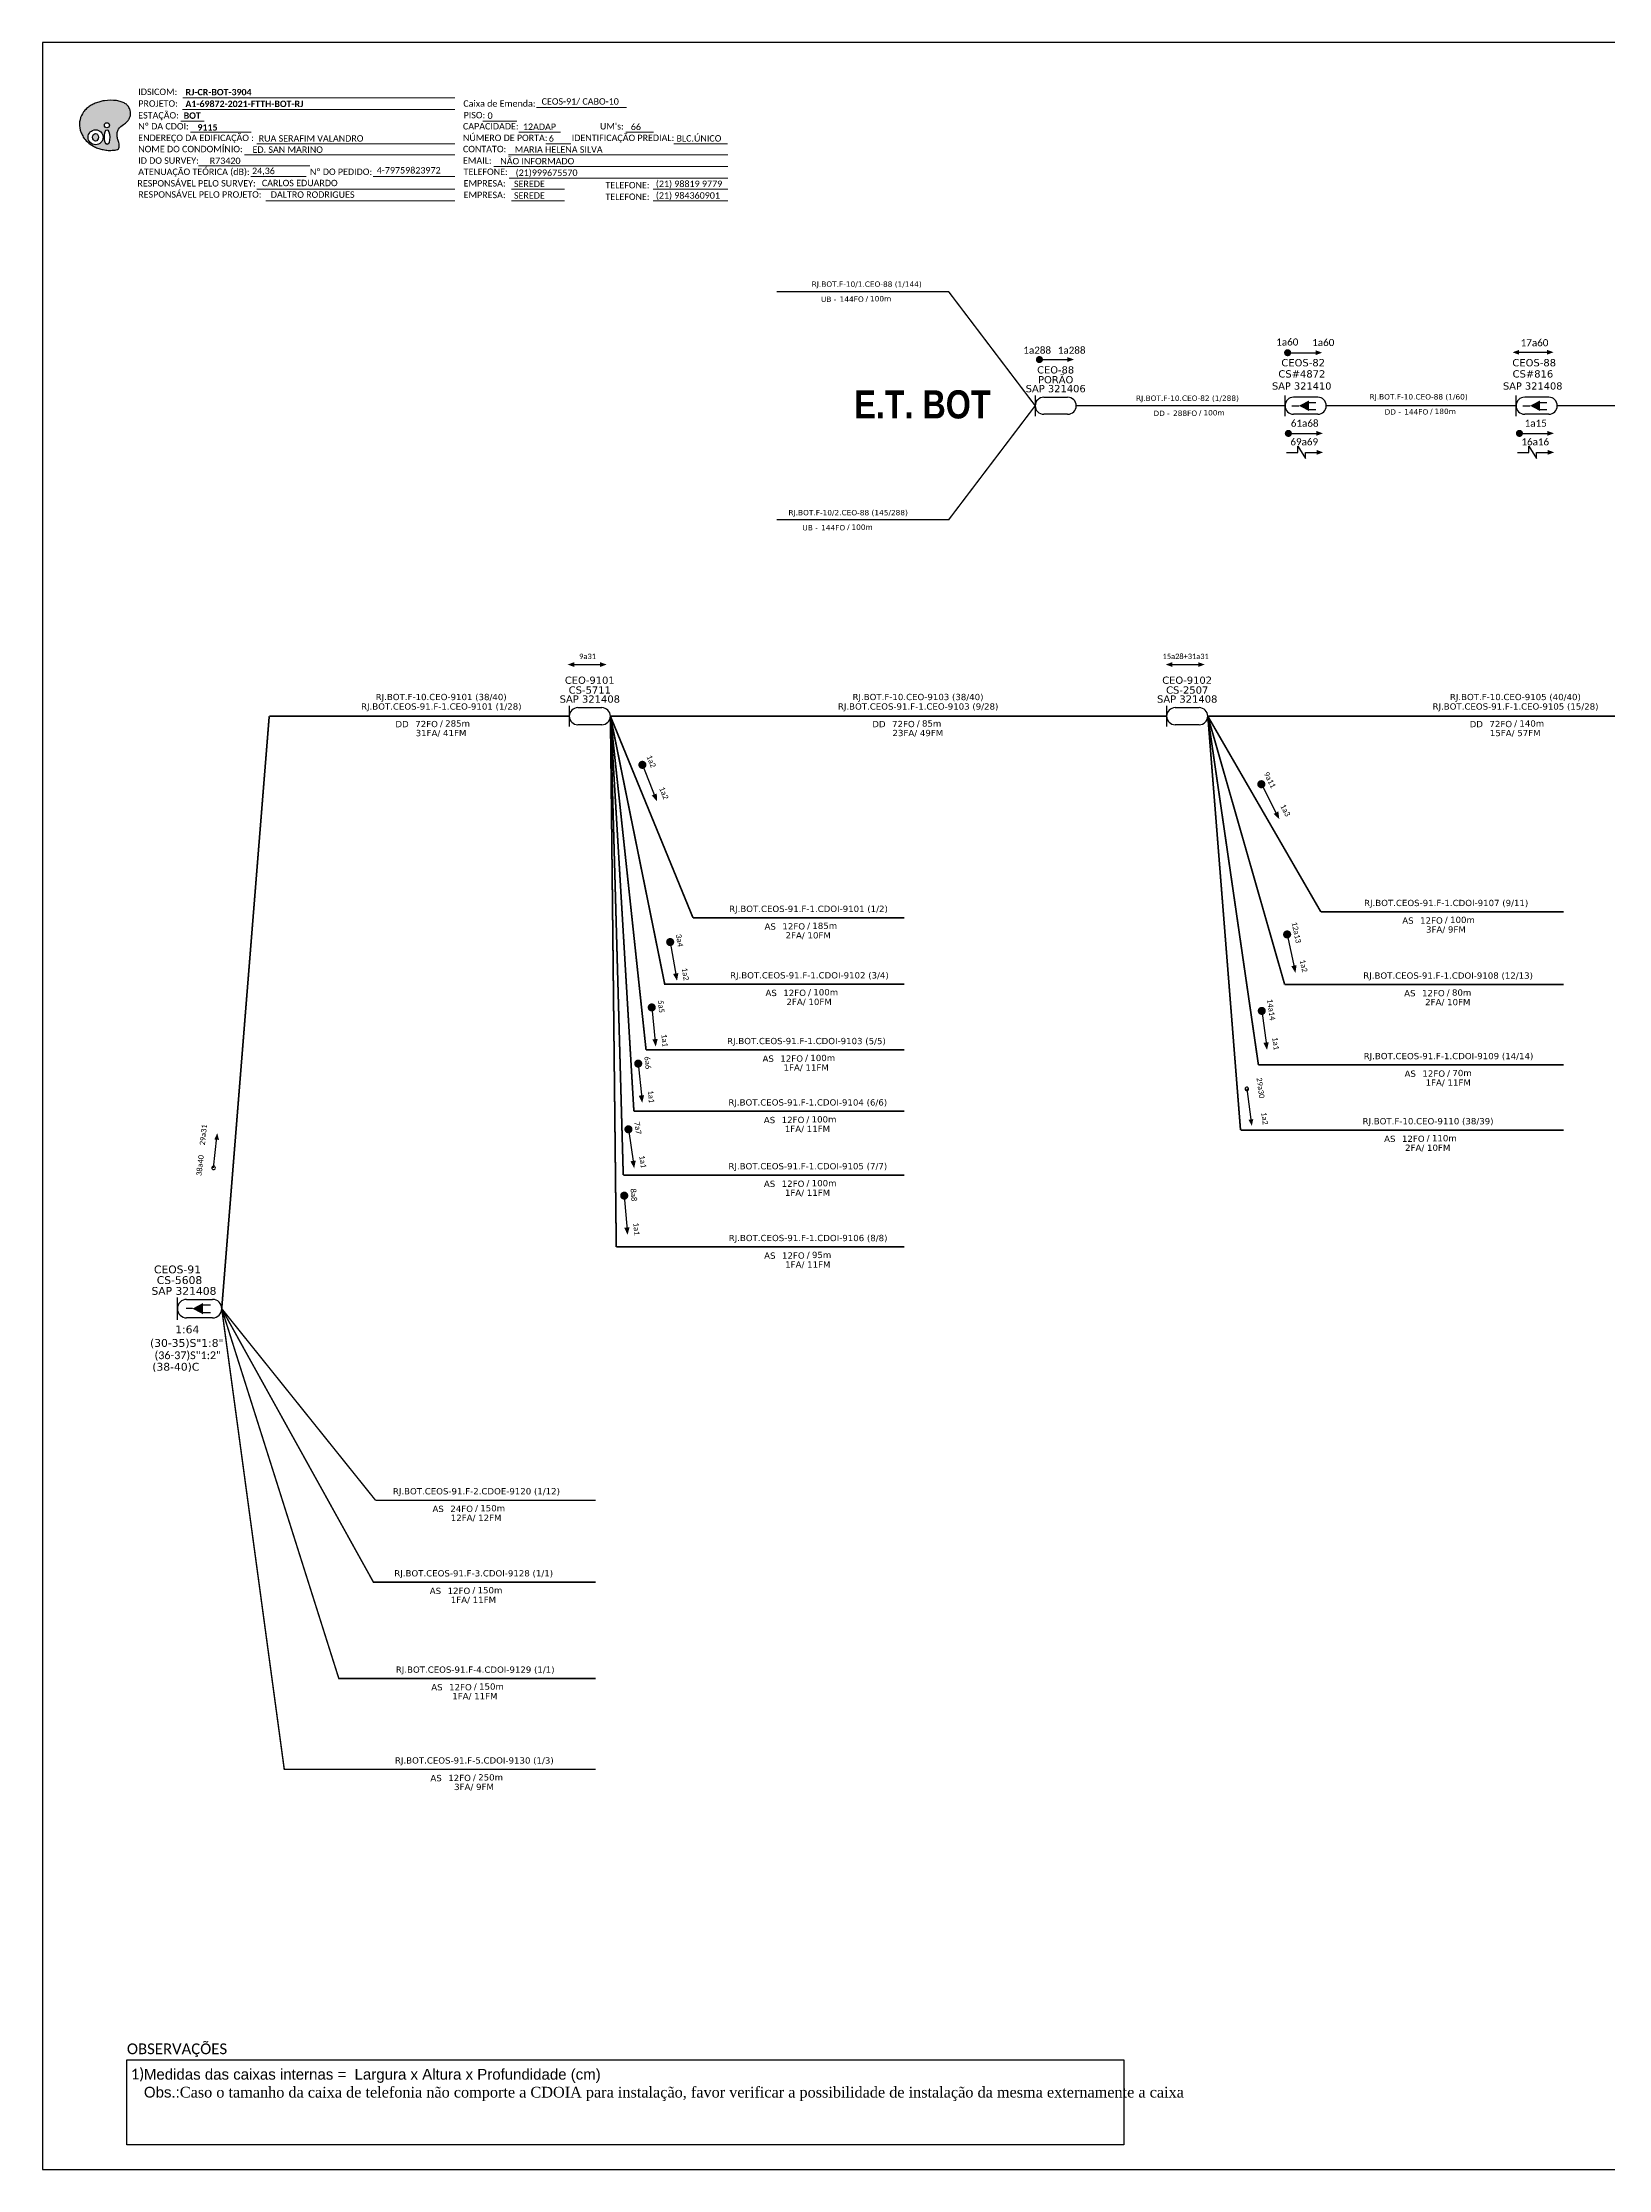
# Model space of a CAD drawing. Header units: metres. Extents: x -1286 to 457, y -500 to 94.
# Drawn here: x -1286 to -849, y -500 to 94 of the extents above; entities that cross this region are included whole.
import ezdxf
from ezdxf.enums import TextEntityAlignment as Align

# ---------------------------------------------------------------- set-up
doc = ezdxf.new("R2010")
doc.units = ezdxf.units.M
for name, color, linetype in [('20.4-CEOS', 1, 'Continuous'), ('20.5-CABO AÉREO', 1, 'Continuous'), ('20.5-CEO', 1, 'Continuous'), ('CAP a instalar', 1, 'Continuous'), ('E.T.', 7, 'Continuous'), ('SETA', 7, 'Continuous')]:
    doc.layers.add(name, color=color, linetype=linetype)
doc.layers.add('40.1-ETIQUETAS', color=1, linetype='Continuous', lineweight=20)
doc.styles.add('ARIAL', font='arial.ttf')
doc.styles.add('siredit', font='verdana.ttf')
doc.styles.add('SWISS BIT', font='swisscb.ttf')
doc.styles.add('WMF-Calibri0', font='calibri.ttf')
doc.styles.add('WMF-Calibri1', font='calibrib.ttf')
doc.linetypes.add('FENCELINE1', pattern='A,0.25,-0.1,[133,ltypeshp.shx,S=0.1,R=0,X=-0.1,Y=0],-0.1,1', length=1.45)

# ---------------------------------------------------------------- blocks, each defined once
blk = doc.blocks.new('OI')
h = blk.add_hatch(color=40)
edge = h.paths.add_edge_path()
edge.add_spline(control_points=[(4.35, -0.67), (3.92, -0.99), (3.26, -1.5), (2.81, -2.59), (2.9, -3.5), (3.06, -4.27), (3.31, -4.85), (3.37, -5.39), (3.4, -5.88), (3.2, -6.4), (2.54, -6.61), (1.65, -6.63), (0.55, -6.67), (-0.56, -6.42), (-1.61, -6.14), (-2.77, -5.61), (-3.92, -4.77), (-4.89, -3.7), (-5.34, -2.65), (-5.6, -1.94), (-5.85, -0.96), (-5.71, 0.47), (-5.1, 2.02), (-4.14, 3.02), (-3.3, 3.61), (-2.37, 4.16), (-1.36, 4.44), (-0.56, 4.7), (0.79, 4.85), (2.24, 4.97), (3.79, 4.57), (4.67, 4.21), (5.44, 3.65), (5.76, 2.99), (6.03, 2.21), (6.01, 1.46), (5.72, 0.64), (5.31, 0.08), (4.88, -0.38), (4.51, -0.55), (4.35, -0.67)], knot_values=[0, 0, 0, 0, 1.60434, 2.417191, 3.427595, 4.282808, 4.776746, 5.304182, 5.888771, 6.258406, 6.858137, 7.79129, 8.986195, 10.124242, 11.187857, 12.242908, 13.953784, 15.414161, 16.515391, 17.349188, 17.675853, 19.552021, 21.515531, 22.568638, 23.63245, 24.621084, 25.782718, 26.745347, 27.142653, 29.870543, 31.004649, 31.921532, 32.709589, 33.801391, 34.042471, 35.192333, 35.971461, 36.628871, 37.254359, 37.836911, 37.836911, 37.836911, 37.836911], degree=3, periodic=0)
h.paths.add_polyline_path([(1.13, -0.87, -1), (-0.04, -0.87, -1)], flags=16)
edge = h.paths.add_edge_path(flags=16)
edge.add_ellipse((0.56, -3.59), major_axis=(-0.02, 1.71), ratio=0.361305, start_angle=0, end_angle=360)
h.paths.add_polyline_path([(-0.36, -3.62, -1), (-3.8, -3.62, -1)], flags=16)
edge = h.paths.add_edge_path(flags=0)
edge.add_ellipse((-2.08, -3.62), major_axis=(0, 0.885), ratio=0.758294, start_angle=0, end_angle=360)
at = {"color": 40}
for centre, radius in [((-2.08, -3.62), 1.72), ((0.54, -0.87), 0.587)]:
    blk.add_circle(centre, radius, dxfattribs=at)
blk.add_ellipse((-2.08, -3.62), major_axis=(0, 0.885), ratio=0.758294, start_param=-3.141592653589792, end_param=3.141592653589792, dxfattribs=at)
blk.add_ellipse((0.56, -3.59), major_axis=(-0.02, 1.71), ratio=0.361305, dxfattribs=at)
at = {"color": 40, "start_tangent": (-0.800898, -0.598801), "end_tangent": (-0.800898, -0.598801)}
blk.add_spline([(4.35, -0.67), (3.2, -1.78), (2.9, -2.54), (2.92, -3.55), (3.12, -4.38), (3.28, -4.85), (3.37, -5.37), (3.35, -5.95), (3.2, -6.29), (2.66, -6.55), (1.73, -6.63), (0.54, -6.62), (-0.58, -6.41), (-1.6, -6.11), (-2.56, -5.67), (-3.95, -4.67), (-4.89, -3.56), (-5.37, -2.56), (-5.64, -1.78), (-5.72, -1.46), (-5.63, 0.42), (-4.84, 2.22), (-4.13, 2.99), (-3.27, 3.62), (-2.4, 4.09), (-1.3, 4.47), (-0.37, 4.72), (0.02, 4.77), (2.75, 4.8), (3.85, 4.53), (4.69, 4.16), (5.31, 3.68), (5.85, 2.73), (5.93, 2.5), (5.94, 1.35), (5.67, 0.62), (5.29, 0.08), (4.84, -0.36), (4.35, -0.67)], degree=3, dxfattribs=at)
blk = doc.blocks.new('ETIQUETA_RS5F')
at = {"layer": '40.1-ETIQUETAS', "color": 0, "style": 'siredit'}
blk.add_text('/', height=1.5, dxfattribs=at).set_placement((1.58, -1.95), align=Align.MIDDLE_RIGHT)
for tag, p in [('ETIQUETA_R_SECUNDARIA', (1.21, 2.1)), ('ETIQUETA_R_PRIMARIA', (1.21, 4.1)), ('F_ATIVAS/F_MORTAS', (1.14, -4.24))]:
    blk.add_attdef(tag, text='', height=1.5, dxfattribs=at).set_placement(p, align=Align.MIDDLE_CENTER)
for tag, p in [('TIPO_CABO', (-6.58, -2.12)), ('CAP_CABO', (0.4, -2.09))]:
    blk.add_attdef(tag, text='', height=1.5, dxfattribs=at).set_placement(p, align=Align.MIDDLE_RIGHT)
blk.add_attdef('METROS', text='', height=1.5, dxfattribs=at).set_placement((2.14, -1.95), align=Align.MIDDLE_LEFT)
for tag, p in [('FUSÃO_1', (0.85, -8.39)), ('FUSÃO_2', (0.85, -10.6)), ('FUSÃO_3', (0.85, -12.93)), ('FUSÃO_4', (0.85, -15.14)), ('FUSÃO_5', (0.85, -17.16))]:
    blk.add_attdef(tag, text='', height=1.5, dxfattribs=at).set_placement(p, align=Align.CENTER)

msp = doc.modelspace()

# ---------------------------------------------------------------- linework, layer by layer
at = {"color": 0}
for p, q in [((-1262.5, -469.23), (-984.25, -469.23)), ((-1262.5, -492.93), (-1262.5, -469.23)), ((-984.25, -469.23), (-984.25, -492.93)), ((-984.25, -492.93), (-1262.5, -492.93))]:
    msp.add_line(p, q, dxfattribs=at)
msp.add_lwpolyline([(-1286.07, -499.81), (-445.07, -499.81), (-445.07, 94.19), (-1286.07, 94.19)], close=True)
at = {"color": 7, "lineweight": 0}
for points in [[(-1246.94, 78.79), (-1170.96, 78.79)], [(-1247.47, 72.24), (-1240.92, 72.24)], [(-1246.97, 75.52), (-1171.01, 75.52)], [(-1163.19, 72.28), (-1153.71, 72.28)], [(-1148.15, 76.01), (-1123.01, 76.01)], [(-1244.81, 69.17), (-1227.84, 69.17)], [(-1226.24, 65.93), (-1170.98, 65.93)], [(-1153.14, 69.17), (-1141.52, 69.17)], [(-1145.56, 65.93), (-1138.61, 65.93)], [(-1123.2, 69.17), (-1115.53, 69.17)], [(-1109.86, 65.93), (-1094.82, 65.93)], [(-1242.49, 59.75), (-1211.44, 59.75)], [(-1229.65, 62.82), (-1170.98, 62.82)], [(-1160.06, 59.58), (-1094.8, 59.58)], [(-1156.02, 62.82), (-1094.8, 62.82)], [(-1227.96, 56.79), (-1212.45, 56.79)], [(-1193.73, 56.79), (-1170.96, 56.79)], [(-1155.78, 56.34), (-1094.8, 56.34)], [(-1226.24, 53.23), (-1170.98, 53.23)], [(-1223.75, 49.99), (-1170.98, 49.99)], [(-1155.17, 53.23), (-1140.37, 53.23)], [(-1155.17, 49.99), (-1140.37, 49.99)], [(-1115.57, 53.23), (-1094.8, 53.23)], [(-1115.57, 49.99), (-1094.8, 49.99)]]:
    msp.add_lwpolyline(points, dxfattribs=at)
at = {"color": 7}
for points, const_width in [([(-1008.27, 5.66, 1), (-1007.28, 5.66, 1)], 0.99), ([(-938.98, 7.57, 1), (-937.99, 7.57, 1)], 0.99), ([(-938.78, -14.96, 1), (-937.79, -14.96, 1)], 0.99), ([(-874.28, -14.96, 1), (-873.29, -14.96, 1)], 0.99), ([(-1118.82, -107, 1), (-1118.4, -108.05, 1)], 1.13), ([(-946.09, -112.43, 1), (-945.57, -113.44, 1)], 1.13), ([(-938.74, -154.34, 1), (-938.51, -155.45, 1)], 1.13), ([(-1110.95, -156.46, 1), (-1110.76, -157.57, 1)], 1.13), ([(-1116.06, -174.71, 1), (-1115.95, -175.84, 1)], 1.13), ([(-945.78, -175.68, 1), (-945.63, -176.8, 1)], 1.13), ([(-1119.84, -190.41, 1), (-1119.72, -191.53, 1)], 1.13), ([(-1122.59, -208.76, 1), (-1122.43, -209.88, 1)], 1.13), ([(-1123.73, -227.28, 1), (-1123.64, -228.41, 1)], 1.13)]:
    msp.add_lwpolyline(points, format="xyb", close=True, dxfattribs=dict(at, const_width=const_width))
for points in [[(-935.63, -20.26), (-935.63, -18.51), (-933.54, -22.01), (-933.54, -20.26)], [(-871.13, -20.26), (-871.13, -18.51), (-869.04, -22.01), (-869.04, -20.26)]]:
    msp.add_lwpolyline(points, dxfattribs=at)
msp.add_lwpolyline([(-949.96, -197.54, 1), (-949.83, -198.53, 1)], format="xyb", close=True, dxfattribs=at)
msp.add_lwpolyline([(-1238.38, -220.57, 1), (-1238.27, -219.57, 1)], format="xyb", close=True)
at = {"layer": '20.4-CEOS', "color": 7}
for p, q in [((-930.09, -4.85), (-936.81, -4.85)), ((-865.59, -4.85), (-872.31, -4.85)), ((-930.09, -9.63), (-936.81, -9.63)), ((-865.59, -9.63), (-872.31, -9.63)), ((-1245.85, -256.83), (-1238.62, -256.83)), ((-1238.62, -261.98), (-1245.85, -261.98))]:
    msp.add_line(p, q, dxfattribs=at)
for points in [[(-939.2, -10.12), (-939.2, -4.35)], [(-874.7, -10.12), (-874.7, -4.35)], [(-937.34, -7.24), (-935.3, -7.24)], [(-937.34, -7.24), (-935.3, -7.24)], [(-932.65, -6.29), (-930.62, -6.29)], [(-932.65, -6.29), (-930.62, -6.29)], [(-932.65, -8.28), (-930.62, -8.28)], [(-932.65, -8.28), (-930.62, -8.28)], [(-872.84, -7.24), (-870.8, -7.24)], [(-872.84, -7.24), (-870.8, -7.24)], [(-868.16, -6.29), (-866.12, -6.29)], [(-868.16, -6.29), (-866.12, -6.29)], [(-868.16, -8.28), (-866.12, -8.28)], [(-868.16, -8.28), (-866.12, -8.28)], [(-1248.43, -262.51), (-1248.43, -256.3)], [(-1244.23, -259.4), (-1245.97, -259.4)], [(-1241.38, -258.38), (-1239.19, -258.38)], [(-1241.38, -260.52), (-1239.19, -260.52)]]:
    msp.add_lwpolyline(points, dxfattribs=at)
for points in [[(-935.3, -7.24, 0, 2.95, 0), (-932.53, -7.24, 2.95, 2.95, 0)], [(-935.3, -7.24, 0, 2.95, 0), (-932.53, -7.24, 2.95, 2.95, 0)], [(-870.8, -7.24, 0, 2.95, 0), (-868.03, -7.24, 2.95, 2.95, 0)], [(-870.8, -7.24, 0, 2.95, 0), (-868.03, -7.24, 2.95, 2.95, 0)], [(-1244.23, -259.4, 0, 3.18, 0), (-1241.25, -259.4, 3.18, 3.18, 0)]]:
    msp.add_lwpolyline(points, format="xyseb", dxfattribs=at)
for centre, radius, start, end in [((-936.81, -7.24), 2.39, 90, 270), ((-930.09, -7.24), 2.39, 270, 90), ((-872.31, -7.24), 2.39, 90, 270), ((-865.59, -7.24), 2.39, 270, 90), ((-1245.85, -259.4), 2.58, 90, 270), ((-1238.62, -259.4), 2.58, 270, 90)]:
    msp.add_arc(centre, radius, start, end, dxfattribs=at)
at = {"layer": '20.5-CABO AÉREO', "color": 7, "ltscale": 50, "const_width": 0.4}
for points in [[(-1081.17, 24.59), (-1033.1, 24.59), (-1008.96, -7.24)], [(-1081.17, -39.06), (-1033.1, -39.06), (-1008.96, -7.24)], [(-997.46, -7.24), (-939.2, -7.24)], [(-927.7, -7.24), (-874.7, -7.24)], [(-863.2, -7.24), (-804.94, -7.24)]]:
    msp.add_lwpolyline(points, dxfattribs=at)
at = {"layer": '20.5-CEO', "color": 7}
for p, q in [((-1006.58, -4.86), (-999.9, -4.86)), ((-999.9, -9.62), (-1006.58, -9.62)), ((-1136.64, -91.56), (-1129.93, -91.56)), ((-969.88, -91.56), (-963.17, -91.56)), ((-1129.93, -96.35), (-1136.64, -96.35)), ((-963.17, -96.35), (-969.88, -96.35))]:
    msp.add_line(p, q, dxfattribs=at)
for points in [[(-1008.96, -4.37), (-1008.96, -10.11)], [(-1139.04, -91.07), (-1139.04, -96.84)], [(-972.27, -91.07), (-972.27, -96.84)]]:
    msp.add_lwpolyline(points, dxfattribs=at)
for centre, radius, start, end in [((-1006.58, -7.24), 2.38, 90, 270), ((-999.9, -7.24), 2.38, 270, 90), ((-1136.64, -93.95), 2.39, 90, 270), ((-1129.93, -93.95), 2.39, 270, 90), ((-969.88, -93.95), 2.39, 90, 270), ((-963.17, -93.95), 2.39, 270, 90)]:
    msp.add_arc(centre, radius, start, end, dxfattribs=at)
at = {"layer": 'CAP a instalar', "color": 7, "ltscale": 7, "const_width": 0.467}
for points in [[(-1236.05, -259.4), (-1222.79, -93.95)], [(-1139.04, -93.95), (-1222.79, -93.95)], [(-972.27, -93.95), (-1127.54, -93.95)], [(-804.07, -93.95), (-960.77, -93.95)]]:
    msp.add_lwpolyline(points, dxfattribs=at)
at = {"layer": 'CAP a instalar', "color": 7, "linetype": 'FENCELINE1', "ltscale": 7, "const_width": 0.467}
for points in [[(-1104.5, -150.21), (-1127.54, -93.95)], [(-1127.54, -93.95), (-1112.38, -168.79), (-1045.5, -168.79)], [(-1117.59, -187.14), (-1127.54, -93.95)], [(-1120.99, -204.28), (-1127.54, -93.95)], [(-1127.54, -93.95), (-1125.91, -242.15)], [(-1123.96, -222.09), (-1127.54, -93.95)], [(-929.22, -148.58), (-929.22, -148.58), (-960.77, -93.95)], [(-939.32, -168.86), (-960.77, -93.95)], [(-946.64, -191.34), (-960.77, -93.95)], [(-951.64, -209.53), (-960.77, -93.95)], [(-861.46, -148.58), (-929.22, -148.58), (-929.22, -148.58)], [(-1045.5, -150.21), (-1104.5, -150.21), (-1104.5, -150.21)], [(-861.46, -168.86), (-939.32, -168.86), (-939.32, -168.86)], [(-1045.5, -187.14), (-1117.59, -187.14)], [(-861.46, -191.34), (-946.64, -191.34), (-946.64, -191.34)], [(-1120.99, -204.28), (-1120.99, -204.28), (-1045.5, -204.28)], [(-861.46, -209.53), (-951.64, -209.53), (-951.64, -209.53)], [(-1045.5, -222.09), (-1123.96, -222.09), (-1123.96, -222.09)], [(-1045.5, -242.15), (-1125.91, -242.15), (-1125.91, -242.15)]]:
    msp.add_lwpolyline(points, dxfattribs=at)
at = {"layer": 'CAP a instalar', "color": 7, "linetype": 'FENCELINE1', "ltscale": 6, "const_width": 0.4}
for points in [[(-1236.05, -259.4), (-1193.09, -312.95)], [(-1131.62, -335.79), (-1193.7, -335.79), (-1236.05, -259.4)], [(-1131.62, -388.05), (-1218.59, -388.05), (-1236.05, -259.4)], [(-1131.62, -362.69), (-1203.36, -362.69), (-1236.05, -259.4)], [(-1131.62, -312.95), (-1193.09, -312.95)]]:
    msp.add_lwpolyline(points, dxfattribs=at)
at = {"layer": 'SETA', "color": 7}
for points in [[(-938.48, 7.57), (-929.97, 7.57)], [(-873.89, 7.68), (-865.38, 7.68)], [(-1007.78, 5.66), (-999.27, 5.66)], [(-938.28, -14.96), (-929.77, -14.96)], [(-873.78, -14.96), (-865.27, -14.96)], [(-938.79, -20.26), (-935.63, -20.26)], [(-933.54, -20.26), (-930.37, -20.26)], [(-874.29, -20.26), (-871.13, -20.26)], [(-869.04, -20.26), (-865.88, -20.26)], [(-1138.34, -79.53), (-1129.74, -79.53)], [(-971.37, -79.53), (-962.77, -79.53)], [(-1118.61, -107.52), (-1115.02, -116.53)], [(-945.83, -112.94), (-941.41, -121.57)], [(-1110.85, -157.01), (-1109.19, -166.57)], [(-938.62, -154.9), (-936.59, -164.38)], [(-1116.01, -175.28), (-1115.02, -184.92)], [(-945.71, -176.24), (-944.42, -185.85)], [(-1119.78, -190.97), (-1118.81, -200.62)], [(-949.89, -198.03), (-948.74, -206.55)], [(-1122.51, -209.32), (-1121.11, -218.91)], [(-1123.69, -227.85), (-1122.89, -237.51)]]:
    msp.add_lwpolyline(points, dxfattribs=at)
at = {"layer": 'SETA'}
msp.add_lwpolyline([(-1238.32, -220.07), (-1237.39, -211.52)], dxfattribs=at)
at = {"layer": 'SETA', "color": 7}
for points in [[(-999.95, 6.33), (-998.13, 5.67), (-999.95, 5.01)], [(-930.66, 8.24), (-928.84, 7.58), (-930.66, 6.92)], [(-873.89, 8.34), (-875.71, 7.68), (-873.89, 7.02)], [(-866.06, 8.36), (-864.25, 7.7), (-866.06, 7.04)], [(-930.45, -14.29), (-928.64, -14.95), (-930.45, -15.61)], [(-865.96, -14.29), (-864.14, -14.95), (-865.96, -15.61)], [(-930.37, -19.6), (-928.56, -20.26), (-930.37, -20.92)], [(-865.88, -19.6), (-864.06, -20.26), (-865.88, -20.92)], [(-1137.65, -78.85), (-1139.48, -79.52), (-1137.65, -80.19)], [(-1130.43, -78.85), (-1128.6, -79.52), (-1130.43, -80.19)], [(-970.68, -78.85), (-972.51, -79.52), (-970.68, -80.19)], [(-963.46, -78.85), (-961.63, -79.52), (-963.46, -80.19)], [(-1114.6, -115.53), (-1114.53, -117.73), (-1116, -116.08)], [(-1108.57, -165.67), (-1108.95, -167.83), (-1110.05, -165.93)], [(-936, -163.46), (-936.3, -165.63), (-937.47, -163.77)], [(-1114.34, -184.07), (-1114.87, -186.2), (-1115.83, -184.22)], [(-943.76, -184.98), (-944.24, -187.13), (-945.26, -185.18)], [(-1118.13, -199.77), (-1118.67, -201.9), (-1119.63, -199.92)], [(-948.08, -206.46), (-948.49, -208.37), (-949.4, -206.64)], [(-1120.46, -218.03), (-1120.91, -220.19), (-1121.95, -218.25)], [(-1122.19, -236.67), (-1122.76, -238.79), (-1123.68, -236.8)]]:
    msp.add_solid(points, dxfattribs=at)
at = {"layer": 'SETA'}
for points in [[(-941.08, -120.53), (-940.81, -122.71), (-942.42, -121.21)], [(-1238.14, -212.14), (-1237.28, -210.39), (-1236.82, -212.28)]]:
    msp.add_solid(points, dxfattribs=at)

# ---------------------------------------------------------------- block references
at = {"color": 7, "xscale": 1.213923925163967, "yscale": 1.213923925163967, "zscale": 1.213923925163967, "rotation": 0.1532896023949059}
msp.add_blockref('OI', (-1268.76, 72.14), dxfattribs=at)
at = {"layer": '40.1-ETIQUETAS', "color": 7}
ref = msp.add_blockref('ETIQUETA_RS5F', (-1057.19, 24.62), dxfattribs=at)
ref.add_attrib('ETIQUETA_R_SECUNDARIA', 'RJ.BOT.F-10/1.CEO-88 (1/144)', dxfattribs={"color": 0, "height": 1.5, "style": 'siredit'}).set_placement((-1056, 26.72), align=Align.MIDDLE_CENTER)
ref.add_attrib('TIPO_CABO', 'UB - ', dxfattribs={"color": 0, "height": 1.5, "style": 'siredit'}).set_placement((-1063.8, 22.5), align=Align.MIDDLE_RIGHT)
ref.add_attrib('CAP_CABO', '144FO', dxfattribs={"color": 0, "height": 1.5, "style": 'siredit'}).set_placement((-1056.82, 22.53), align=Align.MIDDLE_RIGHT)
ref.add_attrib('METROS', '100m', dxfattribs={"color": 0, "height": 1.5, "style": 'siredit'}).set_placement((-1055.08, 22.66), align=Align.MIDDLE_LEFT)
ref = msp.add_blockref('ETIQUETA_RS5F', (-1062.36, -39.19), dxfattribs=at)
ref.add_attrib('ETIQUETA_R_SECUNDARIA', 'RJ.BOT.F-10/2.CEO-88 (145/288)', dxfattribs={"color": 0, "height": 1.5, "style": 'siredit'}).set_placement((-1061.18, -37.09), align=Align.MIDDLE_CENTER)
ref.add_attrib('TIPO_CABO', 'UB - ', dxfattribs={"color": 0, "height": 1.5, "style": 'siredit'}).set_placement((-1068.98, -41.31), align=Align.MIDDLE_RIGHT)
ref.add_attrib('CAP_CABO', '144FO', dxfattribs={"color": 0, "height": 1.5, "style": 'siredit'}).set_placement((-1062, -41.29), align=Align.MIDDLE_RIGHT)
ref.add_attrib('METROS', '100m', dxfattribs={"color": 0, "height": 1.5, "style": 'siredit'}).set_placement((-1060.25, -41.15), align=Align.MIDDLE_LEFT)

# ---------------------------------------------------------------- texts
at = {"color": 7, "lineweight": 0, "style": 'WMF-Calibri0'}
for s, height, p in [('PROJETO:', 1.793, (-1259.34, 76.26)), ('IDSICOM:', 1.793, (-1259.34, 79.54)), ('Caixa de Emenda:', 1.7927, (-1168.6, 76.26)), ('ESTAÇÃO:', 1.793, (-1259.36, 72.98)), ('Nº DA CDOI:', 1.7927, (-1259.36, 69.91)), ('CAPACIDADE:', 1.7927, (-1168.71, 69.91)), ('PISO:', 1.793, (-1168.53, 73.03)), ("UM's:", 1.793, (-1130.47, 69.91)), ('ENDEREÇO DA EDIFICAÇÃO :', 1.7927, (-1259.36, 66.68)), ('NOME DO CONDOMÍNIO:', 1.7927, (-1259.36, 63.56)), ('CONTATO:', 1.793, (-1168.71, 63.56)), ('NÚMERO DE PORTA:', 1.7927, (-1168.71, 66.68)), ('IDENTIFICAÇÃO PREDIAL:', 1.7927, (-1138.34, 66.68)), ('ATENUAÇÃO TEÓRICA (dB):', 1.7927, (-1259.36, 57.21)), ('ID DO SURVEY:', 1.7927, (-1259.36, 60.33)), ('EMAIL:', 1.793, (-1168.71, 60.33)), ('RESPONSÁVEL PELO SURVEY:', 1.7927, (-1259.6, 53.98)), ('Nº DO PEDIDO:', 1.7927, (-1211.44, 57.21)), ('TELEFONE:', 1.793, (-1168.53, 57.21)), ('EMPRESA:', 1.793, (-1168.53, 53.98)), ('TELEFONE:', 1.793, (-1128.93, 53.47)), ('RESPONSÁVEL PELO PROJETO:', 1.7927, (-1259.36, 50.87)), ('EMPRESA:', 1.793, (-1168.53, 50.74)), ('TELEFONE:', 1.793, (-1128.93, 50.24))]:
    msp.add_text(s, height=height, dxfattribs=at).set_placement(p)
at = {"color": 7}
for s, height, style, p in [('A1-69872-2021-FTTH-BOT-RJ', 1.7927, 'WMF-Calibri1', (-1246.18, 76.17)), ('RJ-CR-BOT-3904', 1.7927, 'WMF-Calibri1', (-1246.14, 79.45)), ('CEOS-91/ CABO-10', 1.7927, 'WMF-Calibri0', (-1146.75, 76.85)), ('BOT', 1.793, 'WMF-Calibri1', (-1246.68, 72.89)), ('0', 1.79, 'WMF-Calibri0', (-1161.84, 72.88)), ('12ADAP', 1.793, 'WMF-Calibri0', (-1151.96, 69.79)), ('66', 1.793, 'WMF-Calibri0', (-1121.85, 69.77)), ('RUA SERAFIM VALANDRO', 1.7927, 'WMF-Calibri0', (-1225.73, 66.52)), ('6', 1.79, 'WMF-Calibri0', (-1144.74, 66.53)), ('BLC.ÚNICO', 1.793, 'WMF-Calibri0', (-1109.1, 66.53)), ('R73420', 1.793, 'WMF-Calibri0', (-1239.4, 60.28)), ('ED. SAN MARINO', 1.7927, 'WMF-Calibri0', (-1227.45, 63.39)), ('4-79759823972', 1.7927, 'WMF-Calibri0', (-1192.78, 57.62)), ('NÃO INFORMADO', 1.7927, 'WMF-Calibri0', (-1158.28, 60.18)), ('MARIA HELENA SILVA', 1.7927, 'WMF-Calibri0', (-1154.25, 63.42)), ('24,36', 1.793, 'WMF-Calibri0', (-1227.58, 57.45)), ('CARLOS EDUARDO', 1.7927, 'WMF-Calibri0', (-1224.84, 54.07)), ('SEREDE', 1.793, 'WMF-Calibri0', (-1154.47, 53.83)), ('(21)999675570', 1.7927, 'WMF-Calibri0', (-1154, 56.94)), ('(21) 98819 9779', 1.7927, 'WMF-Calibri0', (-1114.86, 53.83)), ('DALTRO RODRIGUES', 1.7927, 'WMF-Calibri0', (-1222.35, 50.83)), ('SEREDE', 1.793, 'WMF-Calibri0', (-1154.47, 50.59)), ('(21) 984360901', 1.7927, 'WMF-Calibri0', (-1114.86, 50.59))]:
    msp.add_text(s, height=height, dxfattribs=dict(at, style=style)).set_placement(p)
at = {"color": 7, "style": 'WMF-Calibri1'}
msp.add_text('9115', height=1.793, dxfattribs=at).set_placement((-1240.02, 69.6), align=Align.CENTER)
at = {"style": 'WMF-Calibri0'}
msp.add_text('OBSERVAÇÕES', height=3, dxfattribs=at).set_placement((-1262.52, -467.61))
at = {"color": 7, "attachment_point": 5}
for s, insert, char_height, width in [('{\\fCalibri|b0|i0|c0|p34;\\C7;1a288}', (-1008.4, 8.26), 1.98, 25.1052), ('{\\fCalibri|b0|i0|c0|p34;\\C7;1a288}', (-998.78, 8.26), 1.98, 25.1052), ('{\\fCalibri|b0|i0|c0|p34;\\C7;1a60}', (-938.58, 10.55), 1.98, 25.1052), ('{\\fCalibri|b0|i0|c0|p34;\\C7;1a60}', (-928.54, 10.42), 1.98, 25.1052), ('{\\fCalibri|b0|i0|c0|p34;17a60}', (-869.56, 10.35), 1.98, 25.1052), ('{\\fCalibri|b0|i0|c0|p34;\\C7;61a68}', (-933.73, -12.13), 1.98, 25.1052), ('{\\fCalibri|b0|i0|c0|p34;\\C7;1a15}', (-869.23, -12.13), 1.98, 25.1052), ('{\\fCalibri|b0|i0|c0|p34;\\C7;69a69}', (-933.85, -17.32), 1.98, 25.1052), ('{\\fCalibri|b0|i0|c0|p34;\\C7;16a16}', (-869.36, -17.32), 1.98, 25.1052), ('{\\fCalibri|b0|i0|c0|p34;\\C7;9a31}', (-1133.92, -77.24), 1.5, 25.3588), ('{\\fCalibri|b0|i0|c0|p34;\\C7;15a28+31a31}', (-966.95, -77.24), 1.5, 25.3588), ('{\\fCalibri|b0|i0|c0|p34;\\C7;(36-37)S"1:2"}', (-1245.54, -272.65), 2.1675, 36.6435)]:
    msp.add_mtext(s, dxfattribs=dict(at, insert=insert, char_height=char_height, width=width))
for s, insert, char_height, width, rotation in [('{\\fCalibri|b0|i0|c0|p34;\\C7;1a2}', (-1116.14, -106.56), 1.5342, 28.6065, 291.70011), ('{\\fCalibri|b0|i0|c0|p34;\\C7;9a11}', (-943.46, -111.74), 1.5342, 28.6065, 297.09436), ('{\\fCalibri|b0|i0|c0|p34;\\C7;1a2}', (-1112.61, -115.43), 1.5342, 28.6065, 291.70011), ('{\\fCalibri|b0|i0|c0|p34;\\C7;1a3}', (-939.11, -120.24), 1.5342, 28.6065, 297.09436), ('{\\fCalibri|b0|i0|c0|p34;\\C7;12a13}', (-936.03, -154.35), 1.5342, 28.6065, 282.11157), ('{\\fCalibri|b0|i0|c0|p34;\\C7;3a4}', (-1108.24, -156.57), 1.5342, 28.6065, 279.88792), ('{\\fCalibri|b0|i0|c0|p34;\\C7;1a2}', (-1106.6, -165.98), 1.5342, 28.6065, 279.88792), ('{\\fCalibri|b0|i0|c0|p34;\\C7;1a2}', (-934.02, -163.69), 1.5342, 28.6065, 282.11157), ('{\\fCalibri|b0|i0|c0|p34;\\C7;5a5}', (-1113.37, -175.02), 1.5342, 28.6065, 275.84774), ('{\\fCalibri|b0|i0|c0|p34;\\C7;14a14}', (-943.08, -175.9), 1.5342, 28.6065, 277.6288), ('{\\fCalibri|b0|i0|c0|p34;\\C7;1a1}', (-1112.39, -184.52), 1.5342, 28.6065, 275.84774), ('{\\fCalibri|b0|i0|c0|p34;\\C7;1a1}', (-941.81, -185.37), 1.5342, 28.6065, 277.6288), ('{\\fCalibri|b0|i0|c0|p34;\\C7;6a6}', (-1117.14, -190.72), 1.5342, 28.6065, 275.71335), ('{\\fCalibri|b0|i0|c0|p34;\\C7;29a30}', (-946.05, -197.76), 1.5, 25.3588, 277.71223), ('{\\fCalibri|b0|i0|c0|p34;\\C7;1a1}', (-1116.19, -200.22), 1.5342, 28.6065, 275.71335), ('{\\fCalibri|b0|i0|c0|p34;\\C7;7a7}', (-1119.88, -208.95), 1.5342, 28.6065, 278.31467), ('{\\fCalibri|b0|i0|c0|p34;\\C7;1a2}', (-944.9, -206.29), 1.5, 25.3588, 277.71223), ('{\\fCalibri|b0|i0|c0|p34;\\C7;1a1}', (-1118.5, -218.39), 1.5342, 28.6065, 278.31467), ('{\\fCalibri|b0|i0|c0|p34;\\C7;8a8}', (-1121.04, -227.64), 1.5342, 28.6065, 274.73447), ('{\\fCalibri|b0|i0|c0|p34;\\C7;1a1}', (-1120.25, -237.16), 1.5342, 28.6065, 274.73447)]:
    msp.add_mtext(s, dxfattribs=dict(at, insert=insert, char_height=char_height, width=width, rotation=rotation))
at = {"char_height": 1.5, "width": 25.3588, "attachment_point": 5, "rotation": 83.789}
for s, insert in [('{\\fCalibri|b0|i0|c0|p34;\\C7;29a31}', (-1241.18, -210.85)), ('{\\fCalibri|b0|i0|c0|p34;\\C7;38a40}', (-1242.11, -219.41))]:
    msp.add_mtext(s, dxfattribs=dict(at, insert=insert))
at = {"char_height": 3, "width": 277.1819, "attachment_point": 1}
for s, insert, style in [('1)', (-1261.44, -471.63), 'WMF-Calibri0'), ('Medidas das caixas internas =  Largura x Altura x Profundidade (cm)\\PObs.:{\\fTimes New Roman|b0|i0|c0|p16;Caso o tamanho da caixa de telefonia não comporte a CDOIA para instalação, favor verificar a possibilidade de instalação da mesma externamente a caixa}', (-1257.77, -471.72), 'ARIAL')]:
    msp.add_mtext(s, dxfattribs=dict(at, insert=insert, style=style))
at = {"layer": '20.4-CEOS', "color": 7, "style": 'siredit'}
for s, height, p in [('CEO-88', 2.009, (-1003.26, 3.78)), ('CEO-9101', 2.019, (-1133.31, -82.88)), ('CEO-9102', 2.019, (-966.55, -82.88)), ('CEOS-91', 2.183, (-1248.4, -247.35)), ('SAP 321408', 2.183, (-1246.6, -253.35)), ('CS-5608', 2.183, (-1247.84, -250.33)), ('1:64', 2.183, (-1245.67, -264.11)), ('(30-35)S"1:8"', 2.1826, (-1245.81, -267.89)), ('(38-40)C', 2.183, (-1248.87, -274.54))]:
    msp.add_text(s, height=height, dxfattribs=at).set_placement(p, align=Align.TOP_CENTER)
for s, height, p in [('CS#4872', 2.028, (-934.52, 1.66)), ('CEOS-82', 2.028, (-934.15, 4.78)), ('CEOS-88', 2.028, (-869.66, 4.78)), ('CS#816', 2.028, (-870.02, 1.66)), ('SAP 321410', 2, (-934.56, -1.72)), ('SAP 321408', 2, (-870.07, -1.72))]:
    msp.add_text(s, height=height, dxfattribs=at).set_placement(p, align=Align.MIDDLE_CENTER)
at = {"layer": '20.5-CEO', "color": 7, "style": 'siredit'}
for s, height, p in [('PORÃO', 2.017, (-1003.24, 1.05)), ('SAP 321406', 2.017, (-1003.24, -1.45)), ('SAP 321408', 2.028, (-1133.29, -88.14)), ('CS-5711', 2.028, (-1133.29, -85.62)), ('SAP 321408', 2.028, (-966.52, -88.14)), ('CS-2507', 2.028, (-966.52, -85.62))]:
    msp.add_text(s, height=height, dxfattribs=at).set_placement(p, align=Align.TOP_CENTER)
at = {"layer": '40.1-ETIQUETAS', "color": 7, "style": 'siredit'}
for s, height, p in [('RJ.BOT.F-10.CEO-82 (1/288)', 1.5, (-966.46, -5.13)), ('RJ.BOT.F-10.CEO-88 (1/60)', 1.5, (-901.93, -4.74)), ('RJ.BOT.F-10.CEO-9101 (38/40)', 1.7496, (-1174.79, -88.58)), ('RJ.BOT.F-10.CEO-9103 (38/40)', 1.7496, (-1041.68, -88.58)), ('RJ.BOT.F-10.CEO-9105 (40/40)', 1.7496, (-874.92, -88.58)), ('RJ.BOT.CEOS-91.F-1.CEO-9101 (1/28)', 1.7496, (-1174.75, -91.23)), ('RJ.BOT.CEOS-91.F-1.CEO-9103 (9/28)', 1.7496, (-1041.64, -91.23)), ('RJ.BOT.CEOS-91.F-1.CEO-9105 (15/28)', 1.7496, (-874.87, -91.23)), ('31FA/ 41FM', 1.75, (-1174.83, -98.64)), ('23FA/ 49FM', 1.75, (-1041.72, -98.64)), ('15FA/ 57FM', 1.75, (-874.96, -98.64)), ('RJ.BOT.CEOS-91.F-1.CDOI-9101 (1/2)', 1.7496, (-1072.25, -147.74)), ('RJ.BOT.CEOS-91.F-1.CDOI-9107 (9/11)', 1.7496, (-894.23, -146.1)), ('2FA/ 10FM', 1.75, (-1072.33, -155.14)), ('3FA/ 9FM', 1.75, (-894.31, -153.5)), ('RJ.BOT.CEOS-91.F-1.CDOI-9102 (3/4)', 1.7496, (-1071.99, -166.31)), ('RJ.BOT.CEOS-91.F-1.CDOI-9108 (12/13)', 1.7496, (-893.69, -166.38)), ('2FA/ 10FM', 1.75, (-1072.07, -173.71)), ('2FA/ 10FM', 1.75, (-893.78, -173.78)), ('RJ.BOT.CEOS-91.F-1.CDOI-9103 (5/5)', 1.7496, (-1072.82, -184.66)), ('RJ.BOT.CEOS-91.F-1.CDOI-9109 (14/14)', 1.7496, (-893.58, -188.86)), ('1FA/ 11FM', 1.75, (-1072.9, -192.07)), ('1FA/ 11FM', 1.75, (-893.67, -196.27)), ('RJ.BOT.CEOS-91.F-1.CDOI-9104 (6/6)', 1.7496, (-1072.45, -201.8)), ('RJ.BOT.F-10.CEO-9110 (38/39)', 1.7496, (-899.3, -207.05)), ('1FA/ 11FM', 1.75, (-1072.54, -209.2)), ('2FA/ 10FM', 1.75, (-899.38, -214.46)), ('RJ.BOT.CEOS-91.F-1.CDOI-9105 (7/7)', 1.7496, (-1072.44, -219.62)), ('1FA/ 11FM', 1.75, (-1072.52, -227.02)), ('RJ.BOT.CEOS-91.F-1.CDOI-9106 (8/8)', 1.7496, (-1072.36, -239.67)), ('1FA/ 11FM', 1.75, (-1072.44, -247.08)), ('RJ.BOT.CEOS-91.F-2.CDOE-9120 (1/12)', 1.7496, (-1164.95, -310.4)), ('12FA/ 12FM', 1.75, (-1165.03, -317.81)), ('RJ.BOT.CEOS-91.F-3.CDOI-9128 (1/1)', 1.7496, (-1165.71, -333.31)), ('1FA/ 11FM', 1.75, (-1165.79, -340.72)), ('RJ.BOT.CEOS-91.F-4.CDOI-9129 (1/1)', 1.7496, (-1165.29, -360.21)), ('1FA/ 11FM', 1.75, (-1165.38, -367.61)), ('RJ.BOT.CEOS-91.F-5.CDOI-9130 (1/3)', 1.7496, (-1165.53, -385.57)), ('3FA/ 9FM', 1.75, (-1165.62, -392.97))]:
    msp.add_text(s, height=height, dxfattribs=at).set_placement(p, align=Align.MIDDLE_CENTER)
for s, height, p in [('DD - ', 1.5, (-970.73, -9.35)), ('288FO', 1.5, (-963.75, -9.33)), ('/', 1.5, (-962.56, -9.19)), ('DD - ', 1.5, (-906.19, -8.96)), ('144FO', 1.5, (-899.21, -8.94)), ('/', 1.5, (-898.03, -8.8)), ('DD', 1.75, (-1183.85, -96.16)), ('72FO', 1.75, (-1175.7, -96.13)), ('/', 1.75, (-1174.32, -95.97)), ('DD', 1.75, (-1050.73, -96.16)), ('72FO', 1.75, (-1042.59, -96.13)), ('/', 1.75, (-1041.21, -95.97)), ('DD', 1.75, (-883.97, -96.16)), ('72FO', 1.75, (-875.83, -96.13)), ('/', 1.75, (-874.45, -95.97)), ('AS', 1.75, (-1081.35, -152.66)), ('12FO', 1.75, (-1073.2, -152.63)), ('/', 1.75, (-1071.82, -152.47)), ('AS', 1.75, (-903.32, -151.02)), ('12FO', 1.75, (-895.18, -150.99)), ('/', 1.75, (-893.8, -150.83)), ('AS', 1.75, (-1081.08, -171.23)), ('12FO', 1.75, (-1072.94, -171.2)), ('/', 1.75, (-1071.56, -171.04)), ('AS', 1.75, (-902.79, -171.3)), ('12FO', 1.75, (-894.64, -171.27)), ('/', 1.75, (-893.27, -171.11)), ('AS', 1.75, (-1081.91, -189.58)), ('12FO', 1.75, (-1073.77, -189.56)), ('/', 1.75, (-1072.39, -189.39)), ('AS', 1.75, (-902.68, -193.78)), ('12FO', 1.75, (-894.54, -193.76)), ('/', 1.75, (-893.16, -193.59)), ('AS', 1.75, (-1081.55, -206.72)), ('12FO', 1.75, (-1073.4, -206.69)), ('/', 1.75, (-1072.03, -206.53)), ('AS', 1.75, (-908.39, -211.98)), ('12FO', 1.75, (-900.25, -211.95)), ('/', 1.75, (-898.87, -211.79)), ('AS', 1.75, (-1081.53, -224.54)), ('12FO', 1.75, (-1073.39, -224.51)), ('/', 1.75, (-1072.01, -224.35)), ('/', 1.75, (-1071.93, -244.4)), ('AS', 1.75, (-1081.46, -244.59)), ('12FO', 1.75, (-1073.31, -244.57)), ('AS', 1.75, (-1174.05, -315.33)), ('24FO', 1.75, (-1165.9, -315.3)), ('/', 1.75, (-1164.52, -315.14)), ('AS', 1.75, (-1174.81, -338.23)), ('12FO', 1.75, (-1166.66, -338.21)), ('/', 1.75, (-1165.28, -338.04)), ('AS', 1.75, (-1174.39, -365.13)), ('12FO', 1.75, (-1166.25, -365.1)), ('/', 1.75, (-1164.87, -364.94)), ('AS', 1.75, (-1174.63, -390.49)), ('12FO', 1.75, (-1166.49, -390.46)), ('/', 1.75, (-1165.11, -390.3))]:
    msp.add_text(s, height=height, dxfattribs=at).set_placement(p, align=Align.MIDDLE_RIGHT)
for s, height, p in [('100m', 1.5, (-962, -9.19)), ('180m', 1.5, (-897.46, -8.8)), ('285m', 1.75, (-1173.67, -95.97)), ('85m', 1.75, (-1040.56, -95.97)), ('140m', 1.75, (-873.79, -95.97)), ('185m', 1.75, (-1071.17, -152.47)), ('100m', 1.75, (-893.14, -150.83)), ('100m', 1.75, (-1070.9, -171.04)), ('80m', 1.75, (-892.61, -171.11)), ('100m', 1.75, (-1071.73, -189.39)), ('70m', 1.75, (-892.5, -193.59)), ('100m', 1.75, (-1071.37, -206.53)), ('110m', 1.75, (-898.21, -211.79)), ('100m', 1.75, (-1071.35, -224.35)), ('95m', 1.75, (-1071.28, -244.4)), ('150m', 1.75, (-1163.87, -315.14)), ('150m', 1.75, (-1164.63, -338.04)), ('150m', 1.75, (-1164.21, -364.94)), ('250m', 1.75, (-1164.45, -390.3))]:
    msp.add_text(s, height=height, dxfattribs=at).set_placement(p, align=Align.MIDDLE_LEFT)
at = {"layer": 'E.T.', "color": 7, "style": 'SWISS BIT'}
msp.add_text('E.T. BOT', height=7.861, dxfattribs=at).set_placement((-1040.44, -10.79), align=Align.CENTER)

doc.saveas('drawing.dxf')
